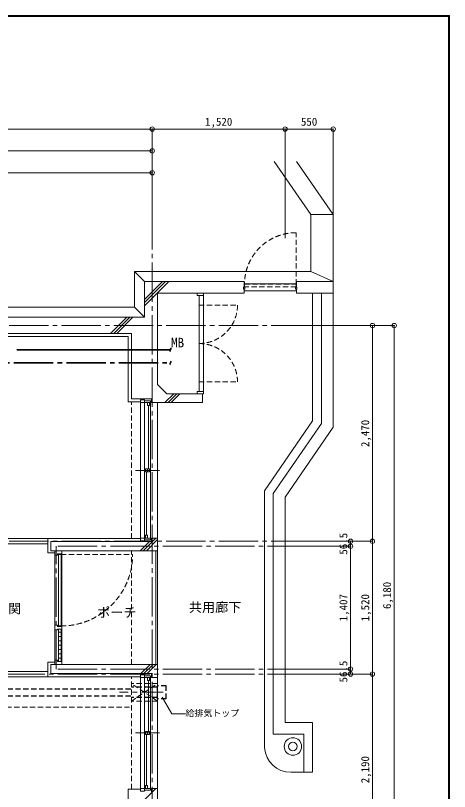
# Model space of a CAD drawing. Units: millimetres at full size, sheet at 1:50. Extents: x -9674 to 9699, y -6794 to 6791.
# Drawn here: x 4732 to 9699, y -2093 to 6791 of the extents above; entities that cross this region are included whole.
import ezdxf
from ezdxf.enums import TextEntityAlignment as Align

# ---------------------------------------------------------------- set-up
doc = ezdxf.new("R2010")
doc.units = ezdxf.units.MM
doc.header["$LTSCALE"] = 50
doc.header["$PDMODE"] = 32
doc.header["$PDSIZE"] = 50
for name, pattern in [('CHAIN1', [8, 5, -1, 1, -1]), ('CHAIN2', [12, 9, -1, 1, -1]), ('DASHED1', [1.8, 1.2, -0.6])]:
    doc.linetypes.add(name, pattern=pattern)
for name, color, linetype, lineweight in [('0-0_図面枠', 7, 'Continuous', 9), ('1-0_芯', 134, 'CHAIN2', 9), ('1-1_躯体', 134, 'Continuous', 9), ('1-2_間仕切', 134, 'Continuous', 9), ('1-3_建具', 134, 'Continuous', 9), ('1-6_ﾊﾞﾙｺﾆｰ・階段', 134, 'Continuous', 9), ('1-7_その他', 134, 'DASHED1', 9), ('1-8_ハッチ', 134, 'Continuous', 9), ('1-B_寸法', 134, 'Continuous', 9), ('1-C_梁', 134, 'DASHED1', 9), ('2-3_建具', 4, 'Continuous', 35), ('2-7_その他', 2, 'Continuous', 25), ('2-9_金物', 1, 'CHAIN2', 35), ('2-C', 2, 'DASHED1', 25)]:
    doc.layers.add(name, color=color, linetype=linetype, lineweight=lineweight)
doc.layers.add('1-A_文字', color=134, linetype='Continuous')
doc.styles.add('ＭＳ ゴシック', font='')
doc.styles.get('ＭＳ ゴシック').set_extended_font_data('MS Gothic')

msp = doc.modelspace()

# ---------------------------------------------------------------- linework, layer by layer
at = {"layer": '0-0_図面枠'}
for p, q in [((9697.16, 6789.66), (-9672.16, 6789.66)), ((9695.4, 6787.9), (-9670.4, 6787.9)), ((-9668.64, 6786.14), (9693.64, 6786.14)), ((9691.87, 6784.38), (-9666.87, 6784.38)), ((9690.11, 6782.61), (-9665.11, 6782.61)), ((9688.35, 6780.85), (-9663.35, 6780.85)), ((9688.35, -6783.35), (9688.35, 6780.85)), ((9690.11, -6785.11), (9690.11, 6782.61)), ((9691.87, -6786.88), (9691.87, 6784.38)), ((9693.64, 6786.14), (9693.64, -6788.64)), ((9695.4, -6790.4), (9695.4, 6787.9)), ((9697.16, -6792.16), (9697.16, 6789.66))]:
    msp.add_line(p, q, dxfattribs=at)
msp.add_lwpolyline([(9698.92, -6793.93), (9698.92, 6791.43), (-9673.92, 6791.43)], dxfattribs=at)
at = {"layer": '1-0_芯'}
for p, q in [((6297.5, -3688.13), (6297.5, 4241.87)), ((-8542.5, 3241.87), (8067.5, 3241.87)), ((-8542.5, 771.87), (8067.5, 771.87)), ((5197.5, -691.63), (5197.5, 715.37)), ((8067.5, 715.37), (5197.5, 715.37)), ((8067.5, -691.63), (5197.5, -691.63)), ((8067.5, -748.13), (1897.5, -748.13))]:
    msp.add_line(p, q, dxfattribs=at)
at = {"layer": '1-1_躯体'}
for p, q in [((6207.5, 3746.87), (7347.5, 3746.87)), ((6207.5, 3746.87), (6207.5, 3336.87)), ((7347.5, 3679.37), (7347.5, 3746.87)), ((8367.5, 3611.87), (8367.5, 3746.87)), ((7347.5, 3611.87), (7347.5, 3659.37)), ((7947.5, 3611.87), (7947.5, 3659.37)), ((6357.5, 3611.87), (7347.5, 3611.87)), ((6357.5, 2565.94), (6357.5, 3611.87)), ((6872.5, 3611.87), (6822.5, 3611.87)), ((6872.5, 3611.87), (6822.5, 3611.87)), ((7947.5, 3611.87), (8367.5, 3611.87)), ((6207.5, 3336.87), (4082.5, 3336.87)), ((6057.5, 3151.87), (4124.5, 3151.87)), ((6057.5, 2401.87), (6057.5, 3151.87)), ((6057.5, 2401.87), (6287.5, 2401.87)), ((6287.5, 2401.87), (6287.5, 2359.87)), ((6822.5, 2459.87), (6872.5, 2459.87)), ((6822.5, 2459.87), (6872.5, 2459.87)), ((6872.5, 2459.87), (6872.5, 2359.87)), ((6287.5, 2359.87), (6872.5, 2359.87)), ((6357.5, 662.87), (6357.5, 807.89)), ((6287.5, 767.87), (5137.5, 767.87)), ((6287.5, -744.13), (5137.5, -744.13)), ((6287.5, -744.13), (6287.5, -788.11)), ((6287.5, -2058.11), (6357.5, -2058.11)), ((6287.5, -2098.11), (6287.5, -2058.11)), ((6357.5, -3778.13), (6357.5, -2058.11))]:
    msp.add_line(p, q, dxfattribs=at)
for points in [[(7947.5, 3679.37), (7947.5, 3746.87), (8367.5, 3746.87)], [(6357.5, 2565.94), (6463.57, 2459.87), (6822.5, 2459.87)], [(6287.5, 767.87), (6287.5, 807.89), (6357.5, 807.89)], [(6357.5, 662.87), (5137.5, 662.87), (5137.5, 767.87)], [(6357.5, -639.13), (5137.5, -639.13), (5137.5, -744.13)], [(6287.5, -788.11), (6357.5, -788.11), (6357.5, -639.13)]]:
    msp.add_lwpolyline(points, dxfattribs=at)
at = {"layer": '1-2_間仕切'}
for p, q in [((5102.5, 802.87), (3577.5, 802.87)), ((5102.5, 741.87), (3577.5, 741.87)), ((5102.5, -718.13), (3577.5, -718.13)), ((5102.5, -779.13), (3577.5, -779.13))]:
    msp.add_line(p, q, dxfattribs=at)
at = {"layer": '1-3_建具', "linetype": 'DASHED1'}
for p, q in [((7942.5, 3714.37), (7942.5, 4304.37)), ((7352.5, 3714.37), (7942.5, 3714.37)), ((7352.5, 3684.37), (7352.5, 3714.37)), ((7942.5, 3684.37), (7352.5, 3684.37)), ((7942.5, 3714.37), (7942.5, 3684.37)), ((6832.5, 3475.87), (7272.5, 3475.87)), ((6832.5, 2595.87), (7272.5, 2595.87)), ((5252.5, 621.87), (6072.5, 621.87))]:
    msp.add_line(p, q, dxfattribs=at)
at = {"layer": '1-3_建具'}
for p, q in [((7342.5, 3679.37), (7342.5, 3659.37)), ((7357.5, 3679.37), (7342.5, 3679.37)), ((7342.5, 3659.37), (7357.5, 3659.37)), ((7947.5, 3719.37), (7347.5, 3719.37)), ((7357.5, 3659.37), (7357.5, 3679.37)), ((6812.5, 3611.87), (6812.5, 3586.87)), ((6882.5, 3611.87), (6812.5, 3611.87)), ((6812.5, 3611.87), (6812.5, 3586.87)), ((6812.5, 3586.87), (6882.5, 3586.87)), ((6832.5, 3586.87), (6832.5, 2484.87)), ((6882.5, 3586.87), (6882.5, 3611.87)), ((6882.5, 2484.87), (6882.5, 3586.87)), ((7347.5, 3639.37), (7947.5, 3639.37)), ((6812.5, 2484.87), (6812.5, 2459.87)), ((6882.5, 2484.87), (6812.5, 2484.87)), ((6160.5, 2389.87), (6161.53, 2389.87)), ((6160.5, 2389.87), (6207.5, 2389.87)), ((6160.5, 2359.87), (6160.5, 807.89)), ((6207.5, 2389.87), (6207.5, 2359.87)), ((6277.5, 2379.87), (6207.5, 2379.87)), ((6207.5, 2359.87), (6277.5, 2359.87)), ((6207.5, 2344.87), (6207.5, 2359.87)), ((6207.5, 822.89), (6207.5, 2344.87)), ((6254.5, 1601.38), (6254.5, 2324.87)), ((6266.5, 2324.87), (6266.5, 2359.87)), ((6277.5, 2379.87), (6277.5, 2344.87)), ((6277.5, 822.89), (6277.5, 2344.87)), ((6357.5, 2359.87), (6357.5, 807.89)), ((6218.5, 1566.38), (6218.5, 1601.38)), ((6218.5, 1601.38), (6266.5, 1601.38)), ((6242.5, 1566.38), (6242.5, 1601.38)), ((6266.5, 1566.38), (6266.5, 1601.38)), ((6380.98, 1583.88), (6104.02, 1583.88)), ((6218.5, 1566.38), (6266.5, 1566.38)), ((6230.5, 1566.38), (6230.5, 842.89)), ((6207.5, 822.89), (6207.5, 807.89)), ((6207.5, 807.89), (6277.5, 807.89)), ((6207.5, 777.89), (6207.5, 807.89)), ((6218.5, 842.89), (6242.5, 842.89)), ((6218.5, 842.89), (6218.5, 807.89)), ((6242.5, 842.89), (6242.5, 807.89)), ((6277.5, 787.89), (6277.5, 822.89)), ((6160.5, 777.89), (6161.53, 777.89)), ((6160.5, 777.89), (6207.5, 777.89)), ((6277.5, 787.89), (6207.5, 787.89)), ((5182.5, 662.87), (5182.5, 611.87)), ((5182.5, 647.87), (5182.5, 626.87)), ((5262.5, 626.87), (5262.5, 662.87)), ((5262.5, 626.87), (5262.5, -203.13)), ((5212.5, 611.87), (5182.5, 611.87)), ((5182.5, -188.13), (5182.5, 611.87)), ((5222.5, 621.87), (5222.5, -198.13)), ((5252.5, 621.87), (5222.5, 621.87)), ((5252.5, 621.87), (5252.5, -198.13)), ((5212.5, -188.13), (5182.5, -188.13)), ((5182.5, -243.13), (5182.5, -188.13)), ((5182.5, -243.13), (5182.5, -588.13)), ((5212.5, -188.13), (5212.5, -203.13)), ((5252.5, -198.13), (5222.5, -198.13)), ((5222.5, -233.13), (5222.5, -603.13)), ((5252.5, -233.13), (5252.5, -603.13)), ((5262.5, -603.13), (5262.5, -233.13)), ((5222.5, -268.13), (5252.5, -268.13)), ((5222.5, -318.13), (5252.5, -318.13)), ((5222.5, -368.13), (5252.5, -368.13)), ((5222.5, -418.13), (5252.5, -418.13)), ((5222.5, -468.13), (5252.5, -468.13)), ((5222.5, -518.13), (5252.5, -518.13)), ((5212.5, -588.13), (5182.5, -588.13)), ((5182.5, -639.13), (5182.5, -588.13)), ((5182.5, -624.13), (5182.5, -603.13)), ((5222.5, -568.13), (5252.5, -568.13)), ((5262.5, -603.13), (5262.5, -639.13)), ((6160.5, -758.11), (6161.53, -758.11)), ((6160.5, -758.11), (6160.5, -788.11)), ((6160.5, -758.11), (6207.5, -758.11)), ((6160.5, -788.11), (6207.5, -788.11)), ((6160.5, -788.11), (6160.5, -2058.11)), ((6207.5, -758.11), (6207.5, -788.11)), ((6277.5, -768.11), (6207.5, -768.11)), ((6207.5, -788.11), (6277.5, -788.11)), ((6207.5, -803.11), (6207.5, -788.11)), ((6266.5, -823.11), (6266.5, -788.11)), ((6277.5, -768.11), (6277.5, -803.11)), ((6357.5, -788.11), (6357.5, -2058.11)), ((6207.5, -2043.11), (6207.5, -803.11)), ((6254.5, -1405.61), (6254.5, -823.11)), ((6277.5, -2043.11), (6277.5, -803.11)), ((6218.5, -1440.61), (6218.5, -1405.61)), ((6218.5, -1405.61), (6266.5, -1405.61)), ((6242.5, -1440.61), (6242.5, -1405.61)), ((6266.5, -1440.61), (6266.5, -1405.61)), ((6380.98, -1423.11), (6104.02, -1423.11)), ((6218.5, -1440.61), (6266.5, -1440.61)), ((6230.5, -1440.61), (6230.5, -2023.11)), ((6207.5, -2043.11), (6207.5, -2058.11)), ((6218.5, -2023.11), (6242.5, -2023.11)), ((6218.5, -2023.11), (6218.5, -2058.11)), ((6242.5, -2023.11), (6242.5, -2058.11)), ((6277.5, -2078.11), (6277.5, -2043.11)), ((6160.5, -2088.11), (6161.53, -2088.11)), ((6160.5, -2088.11), (6207.5, -2088.11)), ((6207.5, -2058.11), (6277.5, -2058.11)), ((6207.5, -2088.11), (6207.5, -2058.11)), ((6277.5, -2078.11), (6207.5, -2078.11))]:
    msp.add_line(p, q, dxfattribs=at)
msp.add_lwpolyline([(7937.5, 3679.37), (7937.5, 3659.37), (7952.5, 3659.37), (7952.5, 3679.37)], close=True, dxfattribs=at)
for points in [[(6812.5, 2459.87), (6882.5, 2459.87), (6882.5, 2484.87)], [(6160.5, 2389.87), (6160.5, 2359.87), (6207.5, 2359.87)], [(6266.5, 2324.87), (6242.5, 2324.87), (6242.5, 2359.87)], [(6160.5, 777.89), (6160.5, 807.89), (6207.5, 807.89)], [(5212.5, 611.87), (5212.5, 626.87), (5262.5, 626.87)], [(5182.5, -243.13), (5212.5, -243.13), (5212.5, -233.13), (5262.5, -233.13)], [(5212.5, -203.13), (5262.5, -203.13), (5262.5, -233.13)], [(5212.5, -588.13), (5212.5, -603.13), (5262.5, -603.13)], [(6266.5, -823.11), (6242.5, -823.11), (6242.5, -788.11)], [(6160.5, -2088.11), (6160.5, -2058.11), (6207.5, -2058.11)]]:
    msp.add_lwpolyline(points, dxfattribs=at)
at = {"layer": '1-3_建具', "linetype": 'DASHED1'}
for centre, radius, start, end in [((7942.5, 3714.37), 590, 90, 180), ((6832.5, 3475.87), 440, 270, 0), ((6832.5, 2595.87), 440, 0, 90), ((5252.5, 621.87), 820, 270, 0)]:
    msp.add_arc(centre, radius, start, end, dxfattribs=at)
at = {"layer": '1-6_ﾊﾞﾙｺﾆｰ・階段'}
for p, q in [((7694.21, 5120.29), (8112.5, 4511.87)), ((7949.21, 5120.29), (8367.5, 4511.87)), ((8367.5, 4511.87), (8112.5, 4511.87)), ((8367.5, 3746.87), (8367.5, 4511.87)), ((6207.5, 3746.87), (6092.5, 3861.87)), ((6092.5, 3861.87), (8112.5, 3861.87)), ((6092.5, 3861.87), (6092.5, 3446.87)), ((8132.5, 3611.87), (8132.5, 2149.86)), ((8232.5, 3611.87), (8232.5, 2118.8)), ((8367.5, 3611.87), (8367.5, 2076.87)), ((4167.5, 3451.87), (6092.5, 3451.87)), ((6207.5, 3336.87), (6092.5, 3451.87)), ((7582.5, 1349.86), (8132.5, 2149.86)), ((7682.5, 1318.8), (8232.5, 2118.8)), ((7817.5, 1276.87), (8367.5, 2076.87)), ((7582.5, -1593.22), (7582.5, 1349.86)), ((7682.5, 1318.8), (7682.5, -1438.13)), ((7817.5, 1276.87), (7817.5, -1303.13)), ((6337.5, -639.13), (6337.5, 662.87)), ((6357.5, -639.13), (6357.5, 662.87)), ((7881.83, -1873.13), (8031.83, -1873.13))]:
    msp.add_line(p, q, dxfattribs=at)
msp.add_lwpolyline([(8367.5, 3746.87), (8112.5, 3861.87), (8112.5, 4511.87)], dxfattribs=at)
for radius in [100, 50]:
    msp.add_circle((7906.83, -1578.13), radius, dxfattribs=at)
msp.add_arc((7881.83, -1573.13), 300, 183.83964, 270, dxfattribs=at)
at = {"layer": '1-7_その他'}
for p, q in [((6357.5, -857.36), (6057.5, -857.36)), ((6057.5, -1057.36), (6357.5, -857.36)), ((6357.5, -1057.36), (6057.5, -857.36)), ((6357.5, -1057.36), (6057.5, -1057.36))]:
    msp.add_line(p, q, dxfattribs=at)
at = {"layer": '1-7_その他', "linetype": 'CHAIN1'}
msp.add_line((6422.5, -957.36), (5922.5, -957.36), dxfattribs=at)
at = {"layer": '1-8_ハッチ'}
for p, q in [((6207.5, 3468.72), (6485.65, 3746.87)), ((6207.5, 3504.07), (6450.3, 3746.87)), ((6207.5, 3539.43), (6414.94, 3746.87)), ((5819.94, 3151.87), (6004.94, 3336.87)), ((5855.3, 3151.87), (6040.3, 3336.87)), ((5890.65, 3151.87), (6075.65, 3336.87)), ((6022.5, 3116.87), (4112.5, 3116.87)), ((6022.5, 2366.87), (6022.5, 3116.87)), ((6442.15, 2359.87), (6542.15, 2459.87)), ((6477.51, 2359.87), (6577.51, 2459.87)), ((6512.87, 2359.87), (6612.87, 2459.87)), ((6022.5, 2366.87), (6160.5, 2366.87)), ((6194.72, 662.87), (6339.75, 807.89)), ((6287.5, 791), (6304.39, 807.89)), ((6159.37, 662.87), (6264.37, 767.87)), ((6230.08, 662.87), (6357.5, 790.29)), ((5102.5, 637.87), (5182.5, 637.87)), ((5102.5, -614.13), (5182.5, -614.13)), ((5102.5, -614.13), (5102.5, -779.13)), ((6166.58, -744.13), (6271.58, -639.13)), ((6201.94, -744.13), (6306.94, -639.13)), ((6237.29, -744.13), (6342.29, -639.13)), ((5102.5, -779.13), (6160.5, -779.13)), ((6160.5, -2065.11), (6022.5, -2065.11)), ((6022.5, -2848.13), (6022.5, -2065.11)), ((6057.5, -2338.14), (6337.53, -2058.11)), ((6287.5, -2072.78), (6302.17, -2058.11))]:
    msp.add_line(p, q, dxfattribs=at)
msp.add_lwpolyline([(5102.5, 637.87), (5102.5, 802.87), (6160.5, 802.87)], dxfattribs=at)
at = {"layer": '1-B_寸法'}
for p, q in [((-6802.5, 5491.87), (6297.5, 5491.87)), ((6297.5, 5491.87), (7817.5, 5491.87)), ((6297.5, 4241.87), (6297.5, 5491.87)), ((7817.5, 4241.87), (7817.5, 5491.87)), ((7817.5, 5491.87), (8367.5, 5491.87)), ((8367.5, 4241.87), (8367.5, 5491.87)), ((1897.5, 5241.87), (6297.5, 5241.87)), ((2697.5, 4991.87), (6297.5, 4991.87)), ((8067.5, 3241.87), (9067.5, 3241.87)), ((8817.5, 771.87), (8817.5, 3241.87)), ((9067.5, -2938.13), (9067.5, 3241.87)), ((8067.5, 771.87), (8817.5, 771.87)), ((8067.5, 715.37), (8567.5, 715.37)), ((8567.5, 771.87), (8567.5, 715.37)), ((8817.5, -748.13), (8817.5, 771.87)), ((8067.5, -691.63), (8567.5, -691.63)), ((8067.5, -748.13), (8817.5, -748.13)), ((8817.5, -2938.13), (8817.5, -748.13)), ((7817.5, -1303.13), (8131.83, -1303.13)), ((8131.83, -1303.13), (8131.83, -1873.13)), ((7682.5, -1438.13), (8031.83, -1438.13)), ((8031.83, -1438.13), (8031.83, -1873.13)), ((8031.83, -1873.13), (8131.83, -1873.13))]:
    msp.add_line(p, q, dxfattribs=at)
msp.add_lwpolyline([(8567.5, 715.37), (8567.5, -691.63), (8567.5, -748.13)], dxfattribs=at)
for p in [(6297.5, 5491.87), (7817.5, 5491.87), (8367.5, 5491.87), (6297.5, 5241.87), (6297.5, 4991.87), (8817.5, 3241.87), (9067.5, 3241.87), (8567.5, 771.87), (8567.5, 715.37), (8817.5, 771.87), (8567.5, -691.63), (8567.5, -748.13), (8817.5, -748.13)]:
    msp.add_point(p, dxfattribs=at)
at = {"layer": '1-C_梁'}
for p, q in [((6057.5, 802.87), (6057.5, 2366.87)), ((6057.5, -639.13), (6057.5, 662.87)), ((6057.5, -2065.11), (6057.5, -779.13)), ((1927.5, -1128.13), (6057.5, -1128.13))]:
    msp.add_line(p, q, dxfattribs=at)
at = {"layer": '2-3_建具'}
msp.add_line((4746.95, 2964.99), (6504.78, 2964.99), dxfattribs=at)
for centre, start, end in [((6510.84, 2954.99), 121.23674, 238.76326), ((6498.71, 2974.99), 301.23674, 58.76326)]:
    msp.add_arc(centre, 11.7, start, end, dxfattribs=at)
at = {"layer": '2-7_その他', "color": 7, "lineweight": 9}
for p in [(6410.68, -1012.61), (6676, -1204.39)]:
    msp.add_line(p, (6521.4, -1204.39), dxfattribs=at)
at = {"layer": '2-9_金物'}
msp.add_line((2314.08, 2814.99), (6504.78, 2814.99), dxfattribs=at)
at = {"layer": '2-9_金物', "linetype": 'Continuous'}
for centre, start, end in [((6510.84, 2804.99), 121.23674, 238.76326), ((6498.71, 2824.99), 301.23674, 58.76326)]:
    msp.add_arc(centre, 11.7, start, end, dxfattribs=at)
at = {"layer": '2-C'}
for p, q in [((6357.5, -1032.36), (6357.5, -882.36)), ((6457.5, -882.36), (6357.5, -882.36)), ((6457.5, -1032.36), (6457.5, -882.36)), ((2210.8, -917.36), (6057.5, -917.36)), ((6357.5, -897.36), (6057.5, -897.36)), ((2210.8, -997.36), (6057.5, -997.36)), ((6357.5, -1017.36), (6057.5, -1017.36)), ((6457.5, -1032.36), (6357.5, -1032.36))]:
    msp.add_line(p, q, dxfattribs=at)

# ---------------------------------------------------------------- texts
at = {"layer": '1-A_文字', "style": 'ＭＳ ゴシック'}
for s, p in [('MB', (6512.24, 2958.05)), ('玄関', (4496.79, -86.07)), ('ポーチ', (5666.14, -131.34)), ('共用廊下', (6716.24, -71.78))]:
    msp.add_text(s, height=110, dxfattribs=at).set_placement(p, align=Align.BOTTOM_LEFT)
at = {"layer": '1-B_寸法', "style": 'ＭＳ ゴシック'}
for s, p in [('1,520', (6901.25, 5501.87)), ('550', (7998.75, 5501.87))]:
    msp.add_text(s, height=91.64, dxfattribs=at).set_placement(p, align=Align.BOTTOM_LEFT)
for s, p in [('2,470', (8807.5, 1850.62)), ('56.5', (8557.5, 618.62)), ('6,180', (9057.5, -4.38)), ('1,407', (8557.5, -144.38)), ('1,520', (8807.5, -144.38)), ('56.5', (8557.5, -844.88)), ('2,190', (8807.5, -1999.38))]:
    msp.add_text(s, height=91.64, rotation=90, dxfattribs=at).set_placement(p, align=Align.BOTTOM_LEFT)
at = {"layer": '2-7_その他', "color": 7, "style": 'ＭＳ ゴシック'}
msp.add_text('給排気トップ', height=73.31, dxfattribs=at).set_placement((6676.62, -1255.45), align=Align.BOTTOM_LEFT)

doc.saveas('drawing.dxf')
